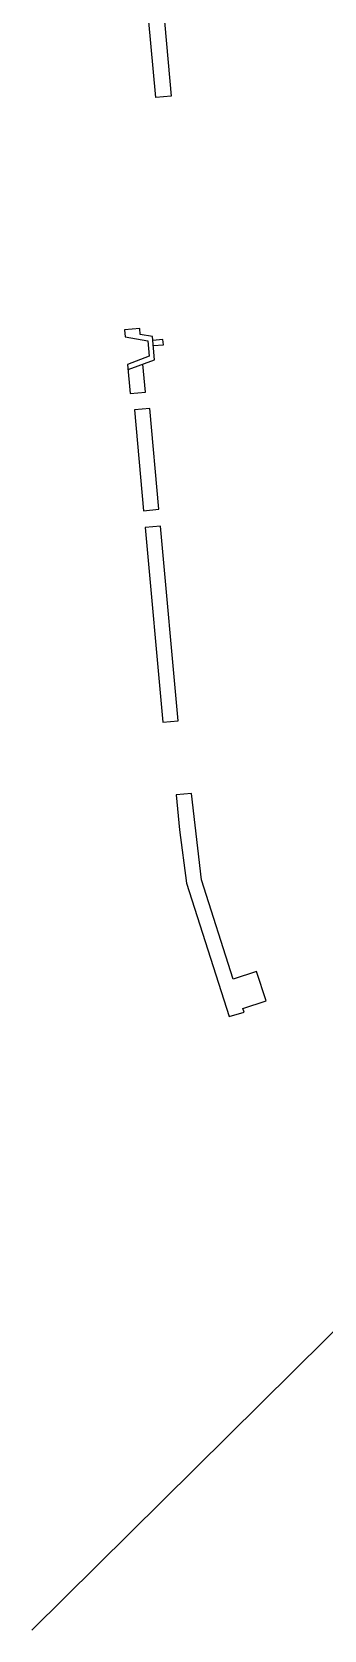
# Model space of a CAD drawing. Extents: x -1057 to 3416, y -340 to 4111.
# Drawn here: x 2234.6 to 2257.4, y -102.1 to 22.4 of the extents above; entities that cross this region are included whole.
import ezdxf

# ---------------------------------------------------------------- set-up
doc = ezdxf.new("R2010")
doc.units = 0
doc.header["$LTSCALE"] = 50
doc.linetypes.add('CONTINU', pattern=[0])
doc.layers.add('medir projeto', color=6, linetype='Continuous')

msp = doc.modelspace()

# ---------------------------------------------------------------- linework, layer by layer
at = {"layer": 'medir projeto', "color": 5, "linetype": 'CONTINU', "lineweight": -2}
msp.add_line((2234.603, -102.131), (2440.695, 101.627), dxfattribs=at)
for points in [[(2246.748, 27.842), (2244.785, 27.84), (2244.573, 27.343), (2245.475, 17.429), (2244.28, 17.319), (2243.34, 27.513), (2244.364, 29.906), (2244.937, 27.84)], [(2243.015, -0.682), (2241.82, -0.791), (2241.87, -1.341), (2243.635, -1.655), (2243.744, -2.85), (2242.064, -3.477)], [(2242.102, -3.89), (2244.17, -3.118), (2244.006, -1.314), (2243.057, -1.146), (2243.015, -0.682)], [(2244.07, -2.015), (2244.866, -1.943), (2244.83, -1.545), (2244.033, -1.617)], [(2242.064, -3.477), (2242.27, -5.74), (2243.466, -5.631), (2243.267, -3.455)], [(2243.791, -6.906), (2242.598, -7.015), (2243.309, -14.883), (2244.507, -14.774), (2243.791, -6.906)], [(2244.632, -16.094), (2243.435, -16.203), (2244.815, -31.371), (2246.013, -31.262), (2244.632, -16.094)]]:
    msp.add_lwpolyline(points, dxfattribs=at)
msp.add_lwpolyline([(2247.056, -36.914), (2245.861, -37.022), (2246.109, -39.747), (2246.672, -43.922), (2250.006, -54.321), (2251.157, -53.98), (2251.059, -53.684), (2252.874, -53.088), (2252.125, -50.808), (2250.31, -51.404), (2247.847, -43.665)], close=True, dxfattribs=at)

doc.saveas('drawing.dxf')
